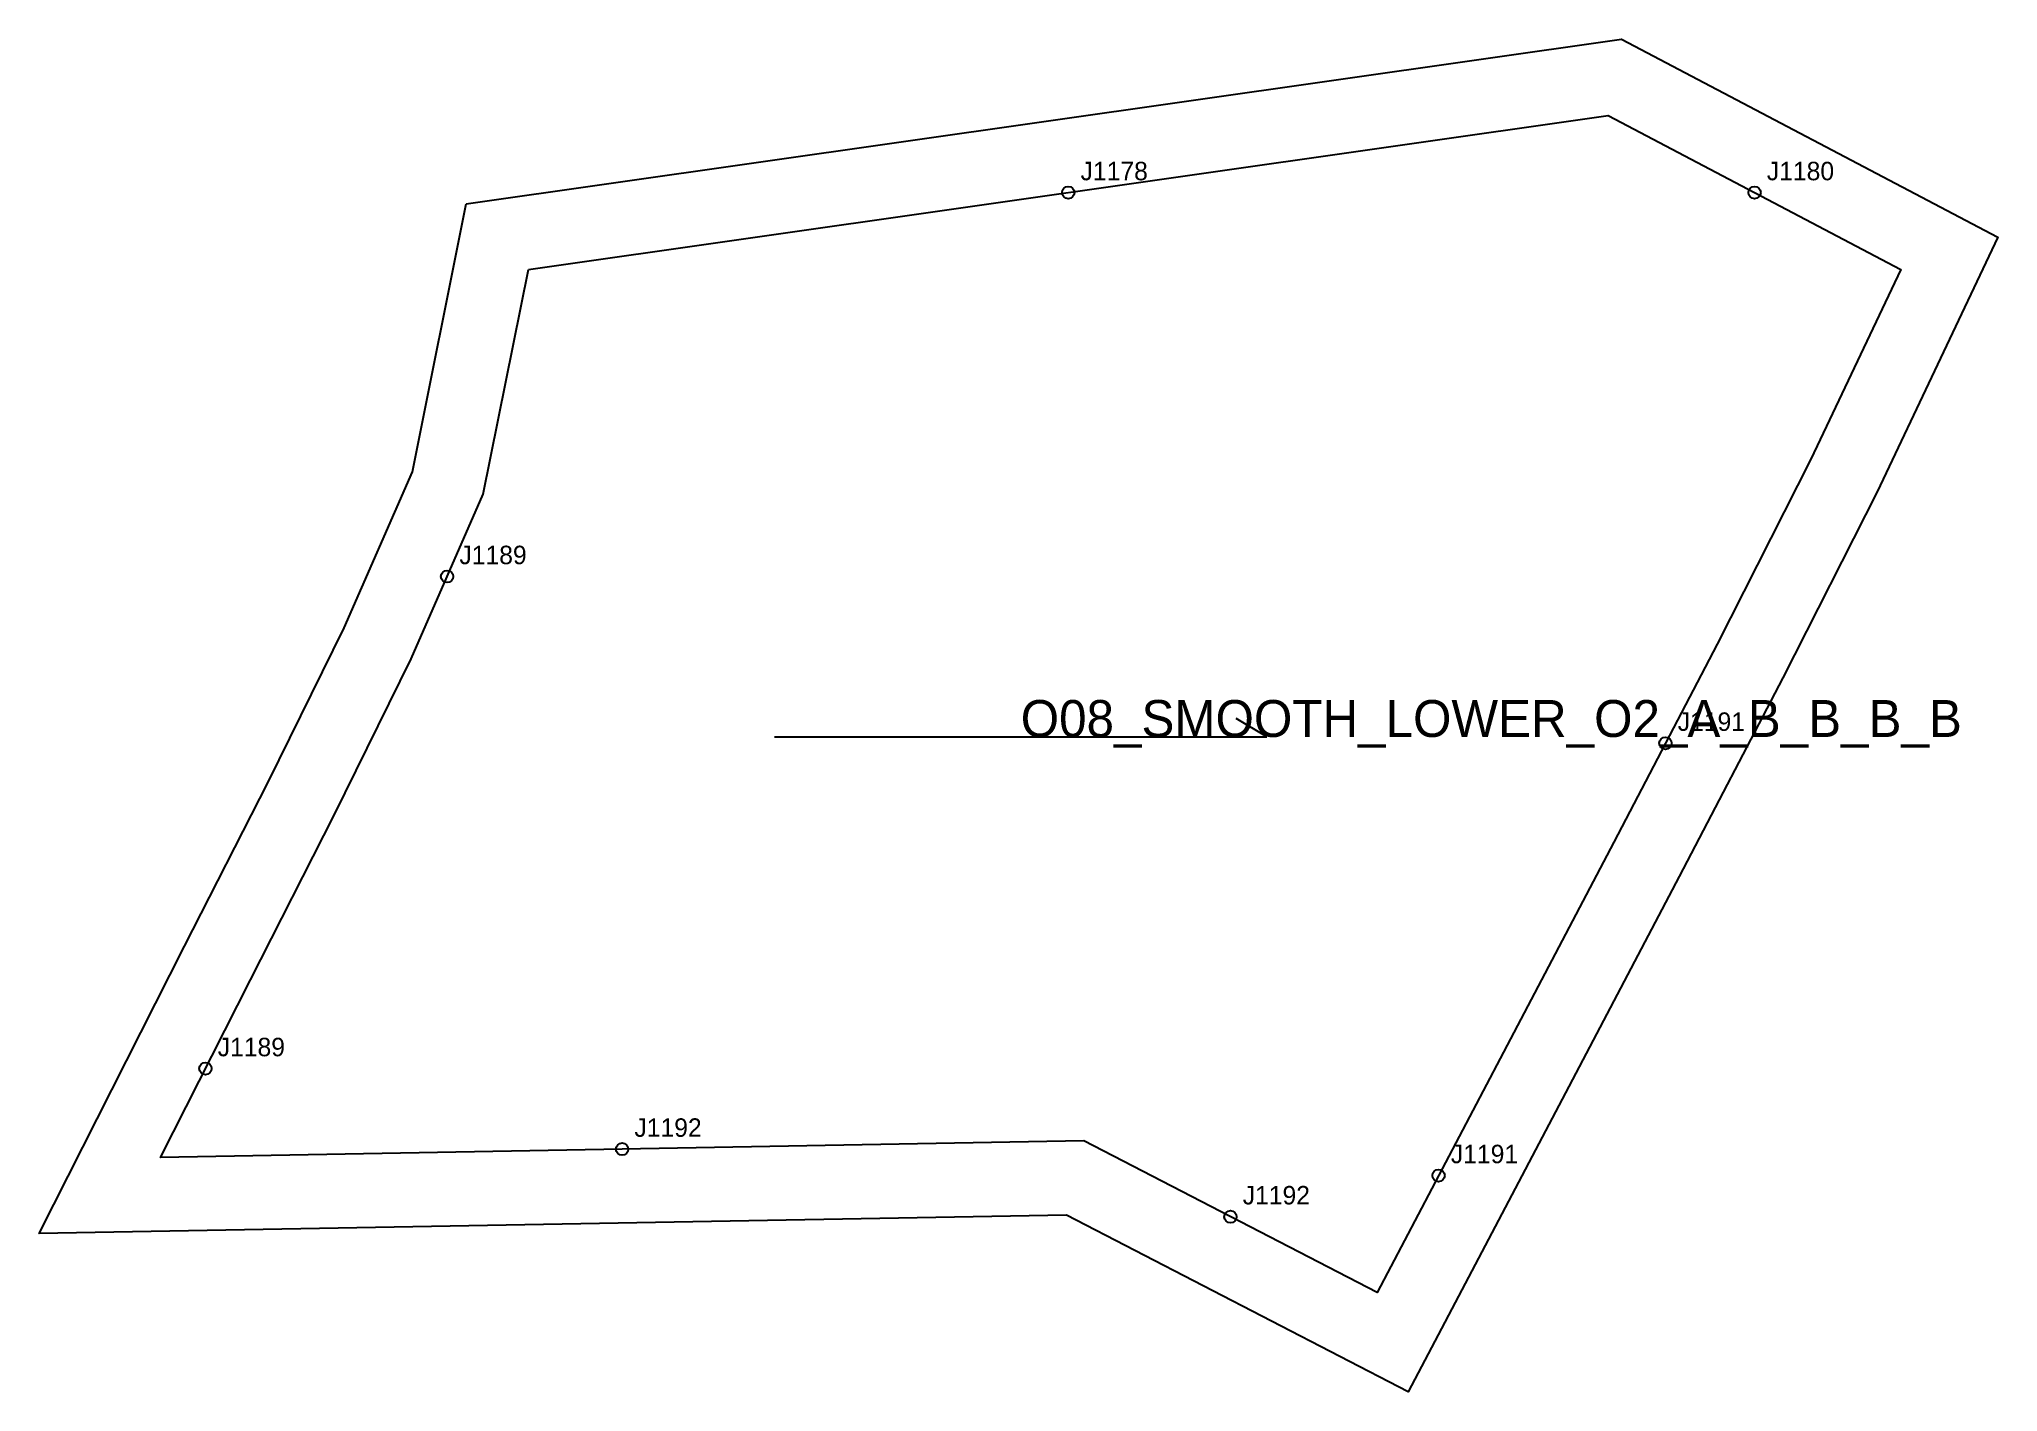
# Model space of a CAD drawing. Header units: millimetres. Extents: x -79 to 239, y -182 to 37.
import ezdxf

# ---------------------------------------------------------------- set-up
doc = ezdxf.new("R2010")
doc.units = ezdxf.units.MM
for name, color, linetype in [('CUT', 1, 'Continuous'), ('GRAIN', 3, 'Continuous'), ('LABEL', 7, 'Continuous'), ('NOTCH', 2, 'Continuous'), ('SEW', 5, 'Continuous')]:
    doc.layers.add(name, color=color, linetype=linetype)

msp = doc.modelspace()

# ---------------------------------------------------------------- linework, layer by layer
at = {"layer": 'CUT'}
msp.add_lwpolyline([(-10.09, 10.68), (177.66, 37.44), (238.82, 5.26), (219.22, -36.12), (203.86, -66.35), (187.05, -98.65), (168.55, -133.8), (143.01, -182.38), (87.46, -153.66), (-79.5, -156.63), (-55.86, -109.98), (-42.26, -83.28), (-29.95, -58.22), (-18.84, -32.86), (-10.09, 10.68)], close=True, dxfattribs=at)
at = {"layer": 'GRAIN'}
for p, q in [((120.02, -75.96), (115.02, -72.96)), ((40.02, -75.96), (120.02, -75.96))]:
    msp.add_line(p, q, dxfattribs=at)
at = {"layer": 'NOTCH'}
for centre in [(87.75, 12.51), (199.28, 12.51), (-13.2, -49.88), (184.8, -76.97), (-52.48, -129.85), (15.24, -142.94), (147.93, -147.23), (114.1, -153.93)]:
    msp.add_circle(centre, 1, dxfattribs=at)
at = {"layer": 'SEW'}
msp.add_lwpolyline([(0, 0), (175.51, 25.01), (223.05, 0), (208.45, -30.83), (193.19, -60.86), (176.42, -93.08), (157.93, -128.22), (137.93, -166.25), (90.27, -141.61), (-59.79, -144.28), (-45.17, -115.42), (-31.53, -88.65), (-19.06, -63.27), (-7.33, -36.49)], close=True, dxfattribs=at)

# ---------------------------------------------------------------- texts
at = {"layer": 'LABEL'}
for s, height, p in [('J1178', 3, (89.75, 14.51)), ('J1180', 3, (201.28, 14.51)), ('J1189', 3, (-11.2, -47.88)), ('O08_SMOOTH_LOWER_O2_A_B_B_B_B', 6, (80.02, -75.96)), ('J1191', 3, (186.8, -74.97)), ('J1189', 3, (-50.48, -127.85)), ('J1192', 3, (17.24, -140.94)), ('J1191', 3, (149.93, -145.23)), ('J1192', 3, (116.1, -151.93))]:
    msp.add_text(s, height=height, dxfattribs=at).set_placement(p)

doc.saveas('drawing.dxf')
